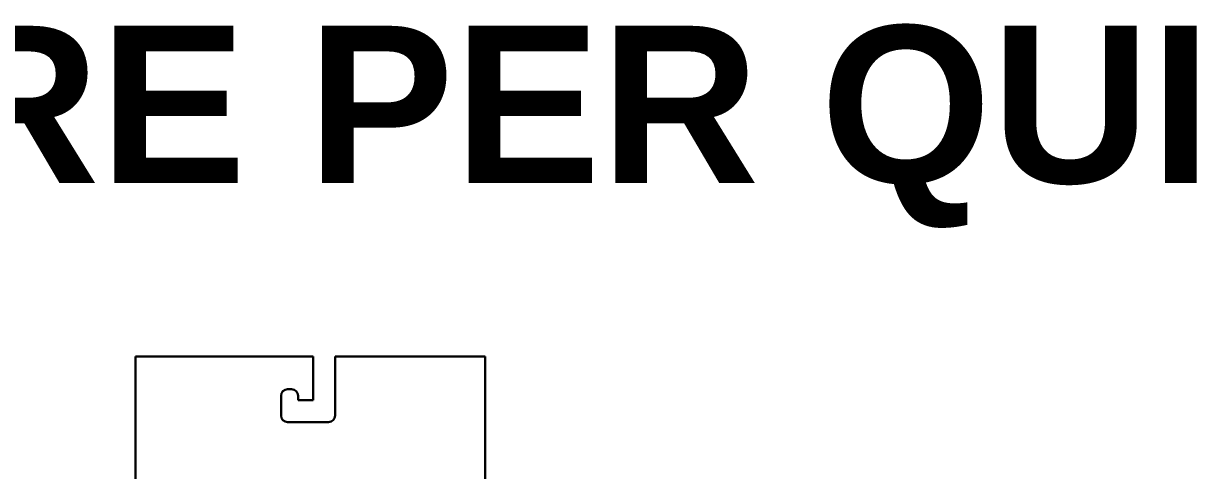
# Model space of a CAD drawing. Extents: x 159 to 725, y 98 to 296.
# Drawn here: x 551.1 to 618.2, y 160.6 to 186.2 of the extents above; entities that cross this region are included whole.
import ezdxf
from ezdxf.enums import TextEntityAlignment as Align

# ---------------------------------------------------------------- set-up
doc = ezdxf.new("R2010")
doc.units = 0
doc.header["$LTSCALE"] = 8
doc.header["$MEASUREMENT"] = 0
doc.layers.get('0').update_dxf_attribs({"linetype": 'CONTINUOUS'})
doc.styles.add('style1', font='')
doc.styles.get('style1').set_extended_font_data('Arial', bold=True)

msp = doc.modelspace()

# ---------------------------------------------------------------- linework, layer by layer
at = {"lineweight": 30}
for p, q in [((557.5, 132.149), (557.5, 167.149)), ((557.5, 167.149), (567.675, 167.149)), ((567.675, 167.149), (567.675, 164.649)), ((568.925, 167.149), (577.5, 167.149)), ((568.925, 163.774), (568.925, 167.149)), ((577.5, 167.149), (577.5, 132.149)), ((566.203, 165.274), (566.434, 165.274)), ((565.828, 164.649), (565.828, 164.899)), ((565.828, 164.649), (565.828, 163.774)), ((566.809, 164.899), (566.809, 164.649)), ((567.675, 164.649), (566.809, 164.649)), ((566.203, 163.399), (568.55, 163.399))]:
    msp.add_line(p, q, dxfattribs=at)
for centre, start, end in [((566.203, 164.899), 90, 180), ((566.434, 164.899), 0, 90), ((566.203, 163.774), 180, 270), ((568.55, 163.774), 270, 0)]:
    msp.add_arc(centre, 0.375, start, end, dxfattribs=at)

# ---------------------------------------------------------------- texts
at = {"color": 7, "style": 'style1'}
msp.add_text('APRIRE PER QUI', height=9, dxfattribs=at).set_placement((567.682, 177.082), align=Align.CENTER)

doc.saveas('drawing.dxf')
